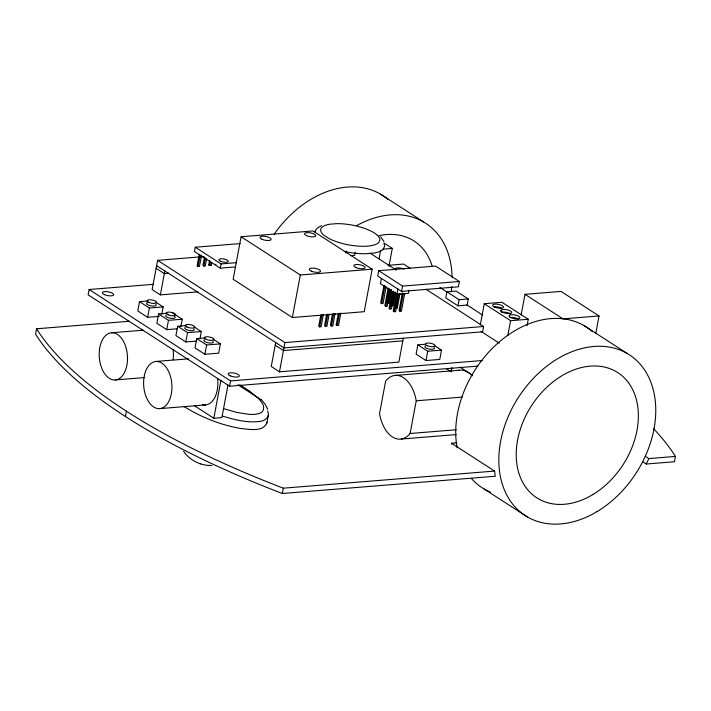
<?xml version="1.0" encoding="UTF-8"?>
<svg xmlns="http://www.w3.org/2000/svg" width="711" height="711" viewBox="0 0 711 711"><rect width="100%" height="100%" fill="white"/><g stroke="black" fill="none" stroke-linecap="round" stroke-linejoin="round"><path stroke-width="1.07" d="M184.025 406.532C201.355 417.375 220.792 425.045 240.949 428.537C249.099 429.142 264.065 432.572 266.998 422.041M129.464 321.265L36.545 328.784L35.55 334.099A573.555 191.455 10.6 0 0 282.32 493.496L495.283 476.246L494.598 471.073L451.494 443.229L451.601 444.206M153.123 284.338L89.124 289.519L88.128 294.834L229.609 386.224L477.908 366.112M147.986 300.949L139.507 301.633L137.774 310.938L147.639 317.31L159.3 316.368M125.429 416.513L126.425 411.198M203.968 256.582L157.611 260.333L152.145 289.564L160.366 294.878L197.951 291.83M147.639 317.31L149.381 308.014L139.507 301.633M160.366 294.878L164.845 270.962M167.067 313.275L158.597 313.96L156.855 323.265L166.73 329.637L177.323 328.775M161.806 314.129L163.157 306.894L155.976 302.255M166.73 329.637L168.463 320.341L158.597 313.96M186.158 325.602L177.679 326.287L175.937 335.592L185.811 341.964L196.405 341.102M240.105 243.606L195.267 247.232L194.467 251.49L220.294 268.171L235.608 266.927M180.887 326.456L182.238 319.221L172.373 312.849M199.204 254.636L197.098 265.878L198.085 266.518L199.462 266.403L201.569 255.16M198.085 266.518L200.191 255.276M185.811 341.964L187.553 332.659L177.679 326.287M204.466 257.231L202.928 265.407L203.924 266.047L205.301 265.932L206.634 258.777M203.924 266.047L205.452 257.871M211.7 262.395L211.131 265.461L208.767 264.936L209.532 260.848M209.754 265.567L210.518 261.479M205.239 337.929L196.76 338.614L195.018 347.91L204.892 354.291L218.668 353.171L220.41 343.875L213.229 339.236M199.969 338.783L201.32 331.548L194.147 326.909M220.294 268.171L221.094 263.923L195.267 247.232M204.892 354.291L206.634 344.986L196.76 338.614M241.091 236.754L233.137 279.272L292.354 317.524L364.219 311.702L372.173 269.193L312.947 230.942L241.091 236.754L300.318 275.006L372.173 269.193M227.955 385.095L221.868 417.615L213.833 418.264L220.934 380.323M229.609 386.224L230.604 380.909L89.124 289.519M275.726 342.578L271.247 366.494L279.476 371.809L398.853 362.139L403.333 338.223M279.476 371.809L284.942 342.578L157.611 260.333M292.354 317.524L300.318 275.006M282.32 493.496L283.316 488.181A573.555 191.455 10.6 0 1 36.545 328.784M320.812 315L318.706 326.242L319.692 326.873L321.07 326.767L323.363 314.502M319.692 326.873L321.985 314.609M326.642 314.529L324.536 325.762L325.522 326.402L326.9 326.296L329.193 314.031M325.522 326.402L327.815 314.138M332.472 314.049L330.366 325.291L331.353 325.931L332.73 325.825L335.032 313.56M331.353 325.931L333.655 313.667M346.079 252.992L346.461 250.947M340.862 313.089L338.56 325.345L337.183 325.46L336.196 324.82L338.303 313.578M337.183 325.46L339.485 313.195M355.26 252.254L354.691 255.32L350.603 255.649M379.052 258.795L380.625 250.379M378.687 270.695L377.701 276.01L401.555 291.412L458.373 286.809L459.368 281.494L435.514 266.092L378.687 270.695L402.55 286.098L459.368 281.494M381.398 278.401L380.403 283.707L396.854 294.336L408.336 293.412L408.932 290.221M384.002 285.191L380.669 302.993L381.656 303.633L383.033 303.517L386.171 286.764M381.656 303.633L384.989 285.831M388.961 266.278L392.303 248.397L383.913 242.975M388.179 287.893L384.847 305.686L385.833 306.325L387.211 306.219L390.348 289.466M385.833 306.325L389.166 288.533M389.646 291.643L387.486 303.153L388.864 303.046L391.414 289.43M392.161 291.634L389.033 308.387L390.019 309.027L391.397 308.912L394.525 292.168M390.019 309.027L393.343 291.226M394.018 293.288L391.672 305.854L393.05 305.748L395.592 292.132M396.338 294.336L393.21 311.089L394.196 311.729L395.574 311.614L398.907 293.812M396.854 294.336L397.849 289.022M394.196 311.729L397.529 293.927M398.391 294.941L395.849 308.556L397.227 308.441L399.964 293.785M401.555 291.412L402.55 286.098M402.373 292.816L399.04 310.618L400.026 311.249L401.404 311.142L404.737 293.341M400.026 311.249L403.359 293.456M425.276 344.266L417.855 344.862L416.113 354.167L425.987 360.539L439.762 359.428L441.495 350.123L435.221 346.07M410.114 433.488L416.237 400.8A31.977 19.055 85.4 0 0 385.638 381.043L379.523 413.731A31.977 19.055 85.4 0 0 410.114 433.488L456.204 429.755M425.987 360.539L427.729 351.243L417.855 344.862M446.926 291.839L445.779 297.953L457.955 305.819L467.136 305.072L468.282 298.958L456.107 291.101L446.926 291.839L459.102 299.704L468.282 298.958M457.955 305.819L459.102 299.704M451.138 371.711L451.903 367.623M480.289 324.963L484.262 303.704L501.939 302.273L528.264 319.275L527.073 325.656M425.978 289.27L483.604 326.491L482.609 331.806L283.947 347.892L156.616 265.647M507.805 335.583L510.587 320.705L484.262 303.704M521.127 315.017L525.002 294.327L561.041 291.412L599.044 315.96L595.791 333.379M653.542 428.644A573.555 191.455 10.6 0 1 675.45 456.426L674.455 461.741L646.21 464.025L642.54 461.652M266.714 423.8L268.349 415.348M675.45 456.426L648.885 458.577L646.21 464.025M315.195 230.657L317.648 227.875L321.425 225.671M314.76 231.99L315.666 230.995M382.909 249.161L392.303 248.397M208.767 264.936L211.131 265.461M214.598 264.465L215.975 264.35M221.094 263.923L236.399 262.679M168.765 273.264L164.348 273.619L156.118 268.305M388.188 265.31L403.635 264.057L410.149 268.26M149.381 308.014L163.157 306.894M168.463 320.341L182.238 319.221M111.449 332.775L143.151 330.215M187.553 332.659L201.32 331.548M336.196 324.82L337.574 324.714M206.634 344.986L220.41 343.875M510.587 320.705L528.264 319.275M599.044 315.96L563.005 318.875L525.002 294.327M284.942 342.578L483.604 326.491M402.835 340.88L283.449 350.55L275.228 345.235M155.869 361.472L188.664 358.815M427.729 351.243L441.495 350.123M115.262 379.941A23.659 14.096 85.4 0 0 124.567 343.591A23.659 14.096 85.4 0 0 100.233 345.546A23.659 14.096 85.4 0 0 115.262 379.941L144.777 377.55M230.604 380.909L482.218 360.53M394.427 375.497L459.164 370.253M159.682 408.629A23.659 14.096 85.4 0 0 168.987 372.28A23.659 14.096 85.4 0 0 144.653 374.244A23.659 14.096 85.4 0 0 159.682 408.629L205.595 404.915M416.237 400.8L462.319 397.076M401.324 439.034L456.195 434.59M451.494 443.229L456.853 442.793M283.316 488.181L494.598 471.073M211.842 465.492C200.831 465.883 189.846 460.364 183.571 451.307M209.007 465.447L210.18 465.492M345.253 251.685L348.71 252.334A36.572 12.211 10.6 0 0 365.427 253.756L373.844 253.08A36.572 12.211 10.6 0 0 382.909 249.561L384.598 246.326A36.59 12.211 10.6 0 0 384.002 243.855M222.712 416.157C234.63 419.712 247.17 423.045 259.702 421.427C264.83 421.25 270.642 416.486 267.629 411.056M223.414 408.594L236.576 412.362L248.486 414.282A19.455 6.497 10.6 0 0 252.743 414.424L253.4 414.406A17.455 5.821 10.6 0 0 255.871 414.202A19.259 6.426 10.6 0 0 259.355 413.402C264.661 412.202 264.723 405.572 261.461 402.186A88.493 29.542 10.6 0 0 257.729 397.84L249.463 391.032M199.436 463.465L200.546 463.848M380.483 194.121L423.587 221.956M584.158 325.665L627.253 353.509M439.94 287.502L447.388 292.31M466.931 304.939L482.751 315.16M370.209 253.249L396.231 270.064M481.107 331.45L499.264 343.173M645.215 456.204L648.885 458.577M387.877 302.406L388.864 303.046M394.587 310.974L395.574 311.614M460.061 367.16L472.664 375.301M446.41 368.716L451.023 371.693M331.744 325.185L332.73 325.825M484.209 489.044L527.313 516.879M237.927 384.775L261.088 399.742M194.423 405.732L213.833 418.264M376.67 234.666L375.221 233.564A28.813 9.616 10.6 0 0 372.591 231.928L371.604 231.395A30.742 10.265 10.6 0 0 359.348 226.747L357.962 226.374A29.009 9.678 10.6 0 0 352.229 225.094A30.431 10.158 10.6 0 0 336.73 223.645L329.664 224.214A30.431 10.158 10.6 0 0 321.639 227.582A29.009 9.678 10.6 0 0 320.688 229.395L320.634 229.884A30.742 10.265 10.6 0 0 323.914 235.261L328.962 238.532A30.742 10.256 10.6 0 0 341.218 243.18L344.026 243.909A28.822 9.625 10.6 0 0 348.346 244.833L349.794 245.091A30.724 10.256 10.6 0 0 363.845 246.29L366.369 246.21A28.867 9.634 10.6 0 0 369.844 245.882L370.911 245.713A30.724 10.256 10.6 0 0 378.528 242.762L379.941 240.042A30.742 10.256 10.6 0 0 376.661 234.666M380.643 236.816L383.913 241.473M261.141 399.484L265.034 404.026L267.789 409.447M457.982 370.511A31.977 19.055 85.4 0 1 472.184 375.861M155.745 304.344A4.879 1.626 10.6 0 1 153.94 306.085A4.879 1.626 10.6 0 1 147.79 304.797A4.879 1.626 10.6 0 1 147.55 302.619M174.506 316.404A4.879 1.626 10.6 0 1 170.658 318.279A4.879 1.626 10.6 0 1 166.09 315.16M193.765 328.864A4.879 1.626 10.6 0 1 189.57 330.579A4.879 1.626 10.6 0 1 185.18 327.487M212.989 341.316A4.879 1.626 10.6 0 1 208.314 342.853A4.879 1.626 10.6 0 1 204.421 339.734M434.083 347.572A4.879 1.626 10.6 0 1 429.408 349.101A4.879 1.626 10.6 0 1 425.516 345.981M501.486 312.271A5.546 1.849 10.6 0 1 510.48 313.969M501.477 310.787A5.546 1.849 10.6 0 1 500.313 310.911M493.967 306.814A5.546 1.849 10.6 0 1 501.682 308.29M510.054 317.506A5.546 1.849 10.6 0 1 518.132 318.919M395.192 269.825A5.732 1.911 10.6 0 1 397.227 267.923A5.732 1.911 10.6 0 1 404.026 269.105M379.007 235.697A74.566 54.471 -57.1 0 1 432.297 266.625M274.179 234.203A95.781 69.971 -57.1 0 1 387.966 199.436M356.975 225.44A95.781 69.971 -57.1 0 1 452.063 277.29M451.769 286.435A95.781 69.971 -57.1 0 1 451.245 291.466M457.12 447.797A95.781 69.971 -57.1 0 1 499.246 341.938A95.781 69.971 -57.1 0 1 592.414 331.664M490.519 492.154A95.781 69.971 -57.1 0 1 471.535 478.627M239.625 384.909A101.602 33.915 10.6 0 1 249.223 391.041M217.566 378.519A23.659 14.096 85.4 0 1 202.564 404.621M173.146 349.83A23.659 14.096 85.4 0 1 173.102 359.819M149.061 302.495A4.879 1.626 10.6 0 0 156.616 302.548A4.879 1.626 10.6 0 0 149.825 299.775A4.879 1.626 10.6 0 0 149.061 302.495M168.143 314.822A4.879 1.626 10.6 0 0 175.697 314.875A4.879 1.626 10.6 0 0 168.907 312.102A4.879 1.626 10.6 0 0 168.143 314.822M187.224 327.149A4.879 1.626 10.6 0 0 194.778 327.202A4.879 1.626 10.6 0 0 187.988 324.429A4.879 1.626 10.6 0 0 187.224 327.149M206.306 339.476A4.879 1.626 10.6 0 0 213.86 339.529A4.879 1.626 10.6 0 0 207.07 336.756A4.879 1.626 10.6 0 0 206.306 339.476M427.4 345.733A4.879 1.626 10.6 0 0 434.954 345.786A4.879 1.626 10.6 0 0 428.164 343.004A4.879 1.626 10.6 0 0 427.4 345.733M502.793 312.369A5.546 1.849 10.6 0 0 511.653 312.689A5.546 1.849 10.6 0 0 504.339 309.409A5.546 1.849 10.6 0 0 502.793 312.369M494.572 307.054A5.546 1.849 10.6 0 0 503.432 307.374A5.546 1.849 10.6 0 0 496.109 304.095A5.546 1.849 10.6 0 0 494.572 307.054M511.022 317.684A5.546 1.849 10.6 0 0 519.883 318.004A5.546 1.849 10.6 0 0 512.56 314.724A5.546 1.849 10.6 0 0 511.022 317.684M104.455 294.638A5.732 1.911 10.6 0 0 113.609 294.967A5.732 1.911 10.6 0 0 106.046 291.581A5.732 1.911 10.6 0 0 104.455 294.638M230.142 375.826A5.732 1.911 10.6 0 0 239.296 376.155A5.732 1.911 10.6 0 0 231.733 372.768A5.732 1.911 10.6 0 0 230.142 375.826M597.062 511.591A95.781 69.971 -57.1 0 0 633.145 357.517A95.781 69.971 -57.1 0 0 501.646 436.474A95.781 69.971 -57.1 0 0 597.062 511.591M593.143 494.385A74.566 54.471 -57.1 0 0 620.427 374.466A74.566 54.471 -57.1 0 0 518.275 436.732A74.566 54.471 -57.1 0 0 593.143 494.385M261.959 239.269A5.732 1.911 10.6 0 0 271.113 239.607A5.732 1.911 10.6 0 0 263.55 236.212A5.732 1.911 10.6 0 0 261.959 239.269M311.311 271.149A5.732 1.911 10.6 0 0 320.465 271.478A5.732 1.911 10.6 0 0 312.902 268.091A5.732 1.911 10.6 0 0 311.311 271.149M355.935 267.54A5.732 1.911 10.6 0 0 365.099 267.869A5.732 1.911 10.6 0 0 357.535 264.483A5.732 1.911 10.6 0 0 355.935 267.54M306.583 235.661A5.732 1.911 10.6 0 0 315.737 235.99A5.732 1.911 10.6 0 0 308.174 232.604A5.732 1.911 10.6 0 0 306.583 235.661M220.686 261.293A4.728 1.582 10.6 0 0 228.24 261.568A4.728 1.582 10.6 0 0 222.001 258.768A4.728 1.582 10.6 0 0 220.686 261.293"/></g></svg>
